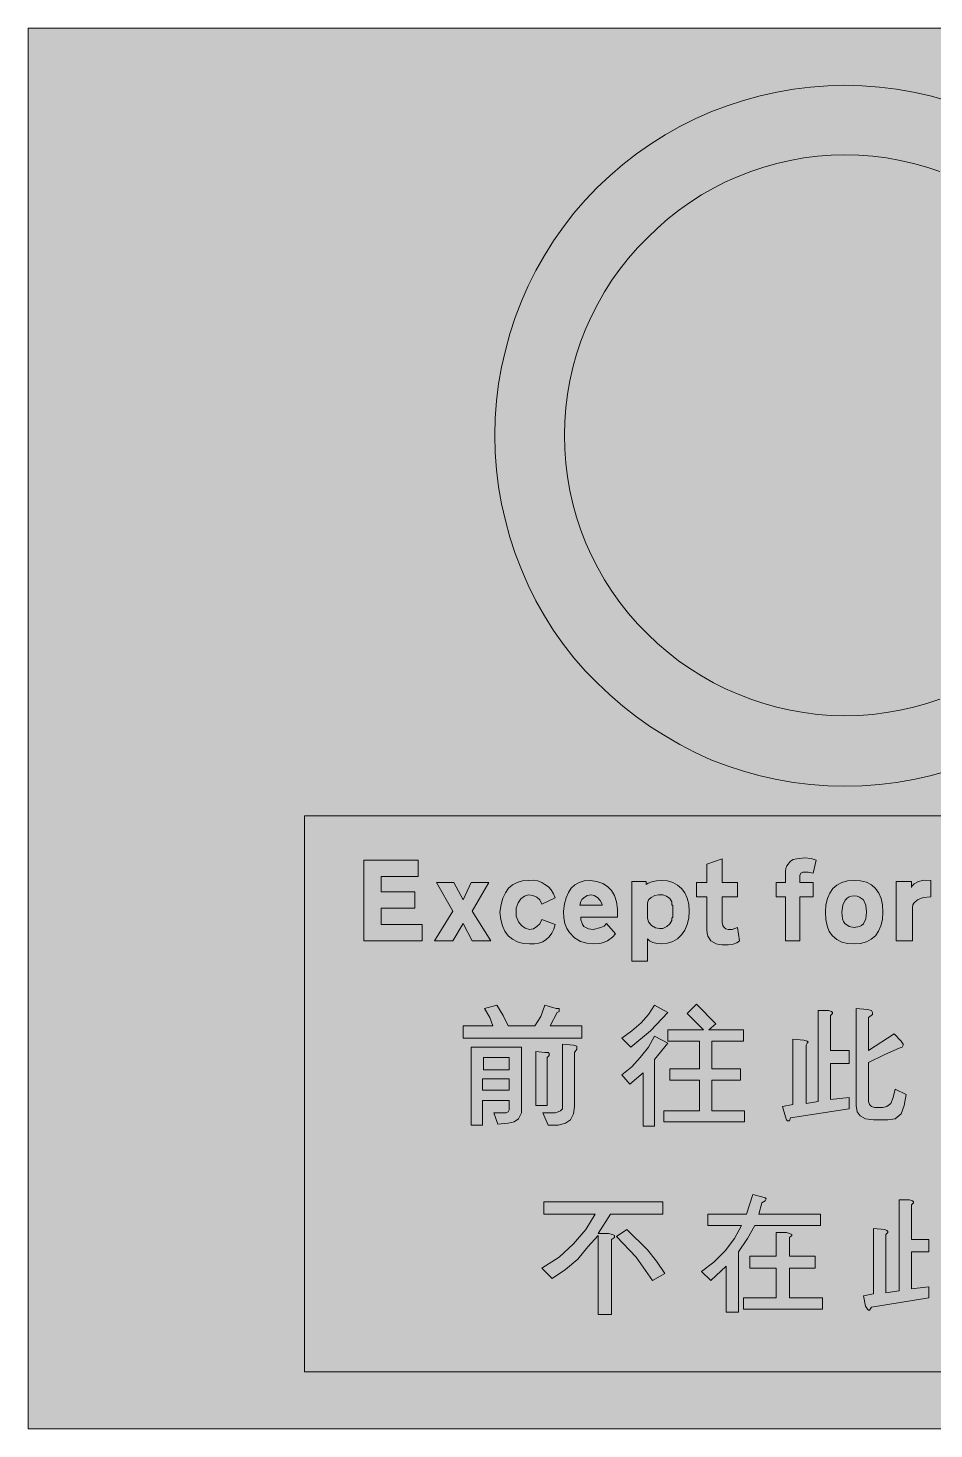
# Model space of a CAD drawing. Header units: metres. Extents: x 141 to 429, y 13 to 259.
# Drawn here: x 141.1 to 300.4, y 12.8 to 259.2 of the extents above; entities that cross this region are included whole.
import ezdxf

# ---------------------------------------------------------------- set-up
doc = ezdxf.new("R2010")
doc.units = ezdxf.units.M
for name, color, linetype, true_color in [('FILL_BLACK_000000', 7, 'Continuous', 0x000000), ('FILL_RED_FF0000', 7, 'Continuous', 0xff0000), ('FILL_WHITE_FFFFFF', 7, 'Continuous', 0xffffff), ('FILL_YELLOW_FFFF00', 7, 'Continuous', 0xffff00)]:
    doc.layers.add(name, color=color, linetype=linetype, true_color=true_color)

msp = doc.modelspace()

# ---------------------------------------------------------------- hatches: boundary and pattern name
at = {"layer": 'FILL_BLACK_000000', "true_color": 0x000000}
h = msp.add_hatch(color=7, dxfattribs=at)
h.dxf.hatch_style = 1
h.paths.add_polyline_path([(203.22, 101.52), (210.42, 101.52), (210.42, 98.64), (200.16, 98.64), (200.16, 112.86), (209.7, 112.86), (209.7, 109.98), (203.22, 109.98), (203.22, 107.28), (209.16, 107.28), (209.16, 104.4), (203.22, 104.4), (203.22, 101.52)])
h = msp.add_hatch(color=7, dxfattribs=at)
h.dxf.hatch_style = 1
h.paths.add_polyline_path([(265.86, 108.9), (265.86, 106.38), (263.16, 106.38), (263.16, 101.88), (263.27, 101.36), (263.52, 100.98), (263.81, 100.73), (264.24, 100.62), (264.96, 100.62), (265.86, 100.98), (266.22, 98.64), (265.74, 98.3), (265.09, 98.08), (264.25, 97.96), (263.16, 97.92), (262.62, 97.98), (262.1, 98.14), (261.18, 98.64), (260.68, 99.49), (260.52, 100.01), (260.46, 100.62), (260.46, 106.38), (258.66, 106.38), (258.66, 108.9), (260.46, 108.9), (260.46, 112.14), (263.16, 113.04), (263.16, 108.9), (265.86, 108.9)])
h = msp.add_hatch(color=7, dxfattribs=at)
h.dxf.hatch_style = 1
h.paths.add_polyline_path([(274.32, 98.64), (274.32, 106.38), (272.7, 106.38), (272.7, 108.9), (274.32, 108.9), (274.32, 110.88), (274.38, 111.39), (274.57, 111.85), (275.22, 112.68), (275.69, 112.92), (276.28, 113.08), (277.74, 113.22), (278.8, 113.11), (279.72, 112.86), (279.18, 110.52), (278.28, 110.7), (277.38, 110.7), (277.02, 110.52), (276.84, 110.16), (276.84, 108.9), (279.18, 108.9), (279.18, 106.38), (276.84, 106.38), (276.84, 98.64), (274.32, 98.64)])
h = msp.add_hatch(color=7, dxfattribs=at)
h.dxf.hatch_style = 1
h.paths.add_polyline_path([(222.12, 108.9), (219.24, 103.86), (222.48, 98.64), (219.24, 98.64), (217.62, 101.7), (215.82, 98.64), (212.58, 98.64), (215.82, 103.86), (212.94, 108.9), (216, 108.9), (217.62, 105.84), (219.06, 108.9), (222.12, 108.9)])
h = msp.add_hatch(color=7, dxfattribs=at)
h.dxf.hatch_style = 1
h.paths.add_polyline_path([(230.02, 109.3), (230.78, 109.17), (231.44, 108.91), (232.02, 108.54), (232.63, 108.16), (233.1, 107.64), (233.53, 106.92), (233.82, 106.2), (231.48, 105.12), (231.11, 105.83), (230.58, 106.33), (229.91, 106.64), (229.14, 106.74), (228.4, 106.5), (227.79, 106.04), (227.32, 105.35), (226.98, 104.4), (226.98, 103.68), (226.98, 103.14), (226.98, 102.96), (227.35, 102.01), (227.88, 101.32), (228.55, 100.86), (229.32, 100.62), (230.02, 100.75), (230.58, 101.16), (231.1, 101.65), (231.48, 102.42), (233.82, 101.52), (233.57, 100.69), (233.22, 99.97), (232.78, 99.36), (232.24, 98.86), (231.63, 98.49), (230.93, 98.23), (230.16, 98.1), (229.32, 98.1), (228.17, 98.19), (227.16, 98.47), (226.29, 98.92), (225.56, 99.54), (224.98, 100.33), (224.54, 101.29), (224.24, 102.41), (224.1, 103.68), (224.29, 105.01), (224.61, 106.15), (225.05, 107.11), (225.61, 107.89), (226.3, 108.49), (227.11, 108.92), (228.06, 109.18), (229.14, 109.26), (230.02, 109.3)])
h = msp.add_hatch(color=7, dxfattribs=at)
h.dxf.hatch_style = 1
h.paths.add_polyline_path([(238.34, 102.33), (238.5, 101.88), (238.61, 101.52), (238.86, 101.16), (239.67, 100.75), (240.48, 100.62), (241.85, 100.96), (242.43, 101.25), (242.82, 101.7), (244.44, 99.9), (243.92, 99.27), (243, 98.64), (242.33, 98.33), (241.67, 98.17), (240.48, 98.1), (239.38, 98.21), (238.27, 98.55), (237.24, 99.16), (236.34, 100.08), (235.87, 100.82), (235.53, 101.7), (235.33, 102.71), (235.26, 103.86), (235.45, 105.13), (235.74, 106.22), (236.14, 107.15), (236.65, 107.91), (237.29, 108.5), (238.04, 108.92), (238.93, 109.18), (239.94, 109.26), (241.14, 109.1), (242.17, 108.75), (243.03, 108.22), (243.72, 107.5), (244.24, 106.6), (244.6, 105.51), (244.78, 104.24), (244.8, 102.78), (238.32, 102.78), (238.34, 102.33)])
h.paths.add_polyline_path([(242.1, 105.12), (241.74, 105.75), (241.24, 106.27), (240.68, 106.61), (240.12, 106.74), (239.42, 106.6), (238.86, 106.2), (238.52, 105.9), (238.3, 105.57), (238.14, 104.94), (242.1, 104.94), (242.1, 105.12)], flags=16)
h = msp.add_hatch(color=7, dxfattribs=at)
h.dxf.hatch_style = 1
h.paths.add_polyline_path([(257.05, 101.52), (256.62, 100.53), (256.05, 99.7), (255.34, 99.02), (254.51, 98.52), (253.58, 98.21), (252.54, 98.1), (251.74, 98.16), (251.01, 98.35), (250.41, 98.63), (250.02, 99), (250.02, 95.04), (247.32, 95.04), (247.32, 109.08), (249.84, 109.08), (249.84, 108.54), (250.16, 108.8), (250.78, 109.03), (251.61, 109.2), (252.54, 109.26), (253.58, 109.17), (254.51, 108.9), (255.34, 108.45), (256.05, 107.84), (256.62, 107.07), (257.05, 106.15), (257.31, 105.07), (257.4, 103.86), (257.31, 102.63), (257.05, 101.52)])
h.paths.add_polyline_path([(253.44, 101.16), (253.96, 101.63), (254.34, 102.24), (254.34, 102.6), (254.52, 102.78), (254.52, 104.94), (254.34, 104.94), (254.34, 105.48), (253.95, 106.08), (253.39, 106.51), (252.77, 106.75), (252.18, 106.74), (252, 106.74), (251.31, 106.62), (250.67, 106.29), (250.2, 105.83), (250.02, 105.3), (250.02, 102.6), (250.24, 101.97), (250.74, 101.34), (251.46, 100.93), (252.18, 100.8), (252.74, 100.84), (253.44, 101.16)], flags=16)
h = msp.add_hatch(color=7, dxfattribs=at)
h.dxf.hatch_style = 1
h.paths.add_polyline_path([(291.09, 101.29), (290.68, 100.33), (290.12, 99.54), (289.4, 98.92), (288.53, 98.47), (287.53, 98.19), (286.38, 98.1), (285.23, 98.17), (284.22, 98.41), (283.34, 98.86), (282.6, 99.54), (282.02, 100.31), (281.63, 101.27), (281.41, 102.4), (281.34, 103.68), (281.42, 104.95), (281.67, 106.07), (282.08, 107.03), (282.65, 107.82), (283.36, 108.44), (284.23, 108.89), (285.23, 109.17), (286.38, 109.26), (287.53, 109.19), (288.54, 108.94), (289.42, 108.5), (290.16, 107.82), (290.74, 107.05), (291.13, 106.09), (291.35, 104.96), (291.42, 103.68), (291.34, 102.41), (291.09, 101.29)])
h.paths.add_polyline_path([(288, 105.84), (287.33, 106.33), (286.89, 106.5), (286.38, 106.56), (285.93, 106.51), (285.51, 106.36), (285.14, 106.12), (284.83, 105.79), (284.38, 104.89), (284.22, 103.68), (284.36, 102.49), (284.52, 102.03), (284.76, 101.7), (285.5, 101.14), (286.38, 100.98), (287.33, 101.15), (287.7, 101.36), (288, 101.65), (288.41, 102.5), (288.54, 103.68), (288.41, 104.89), (288, 105.84)], flags=16)
h = msp.add_hatch(color=7, dxfattribs=at)
h.dxf.hatch_style = 1
h.paths.add_polyline_path([(293.76, 109.08), (296.46, 109.08), (296.46, 108), (296.66, 108.37), (296.95, 108.67), (297.72, 109.08), (298.66, 109.3), (299.88, 109.26), (299.88, 106.38), (298.51, 106.24), (297.54, 105.84), (296.89, 105.28), (296.7, 104.95), (296.64, 104.58), (296.64, 98.64), (293.76, 98.64), (293.76, 109.08)])
h = msp.add_hatch(color=7, dxfattribs=at)
h.dxf.hatch_style = 1
h.paths.add_polyline_path([(222.3, 85.14), (221.4, 86.76), (223.56, 87.3), (224.64, 85.5), (225.54, 83.7), (230.22, 83.7), (231.3, 85.32), (232.02, 87.3), (234, 86.76), (234.54, 86.76), (234.54, 86.22), (234.18, 86.04), (232.92, 83.7), (238.5, 83.7), (238.5, 81.54), (217.62, 81.54), (217.62, 83.7), (222.84, 83.7), (222.3, 85.14)])
h = msp.add_hatch(color=7, dxfattribs=at)
h.dxf.hatch_style = 1
h.paths.add_polyline_path([(250.56, 82.8), (247.14, 79.92), (245.52, 81.54), (247.32, 82.8), (248.94, 84.24), (250.2, 85.68), (251.28, 87.3), (253.62, 86.04), (250.56, 82.8)])
h = msp.add_hatch(color=7, dxfattribs=at)
h.dxf.hatch_style = 1
h.paths.add_polyline_path([(262.08, 84.06), (260.82, 82.98), (266.94, 82.98), (266.94, 81), (261.36, 81), (261.36, 76.14), (266.4, 76.14), (266.4, 74.16), (261.36, 74.16), (261.36, 68.76), (267.12, 68.76), (267.12, 66.78), (252.9, 66.78), (252.9, 68.76), (259.2, 68.76), (259.2, 74.16), (253.98, 74.16), (253.98, 76.14), (259.2, 76.14), (259.2, 81), (253.62, 81), (253.62, 82.98), (259.92, 82.98), (257.04, 85.86), (258.66, 87.48), (262.08, 84.06)])
h = msp.add_hatch(color=7, dxfattribs=at)
h.dxf.hatch_style = 1
h.paths.add_polyline_path([(275.58, 69.84), (275.58, 81.36), (277.56, 81.18), (278.1, 81), (278.28, 80.82), (278.1, 80.64), (277.92, 80.28), (277.92, 70.02), (280.08, 70.38), (280.08, 86.4), (281.88, 86.4), (282.42, 86.22), (282.6, 86.04), (282.6, 85.86), (282.24, 85.5), (282.24, 79.38), (285.48, 79.38), (285.48, 77.04), (282.24, 77.04), (282.24, 70.74), (285.48, 71.1), (285.48, 69.12), (275.22, 67.5), (275.04, 66.96), (274.68, 66.96), (274.5, 67.14), (274.32, 67.68), (273.78, 69.48), (275.58, 69.84)])
h = msp.add_hatch(color=7, dxfattribs=at)
h.dxf.hatch_style = 1
h.paths.add_polyline_path([(288.72, 86.58), (289.44, 86.4), (289.62, 86.04), (289.62, 85.68), (288.9, 85.14), (288.9, 79.38), (293.4, 82.26), (294.66, 81), (295.02, 80.46), (295.02, 80.28), (294.84, 79.92), (294.3, 79.74), (291.78, 78.66), (288.9, 77.22), (288.9, 70.38), (289.08, 69.84), (289.44, 69.48), (289.98, 69.3), (291.42, 69.3), (292.14, 69.48), (292.86, 70.02), (293.22, 71.1), (293.58, 72.54), (295.56, 71.64), (295.2, 69.66), (294.66, 68.22), (293.58, 67.32), (292.32, 67.14), (289.8, 67.14), (288.36, 67.32), (287.46, 67.86), (286.92, 68.58), (286.74, 69.66), (286.74, 86.76), (288.72, 86.58)])
h = msp.add_hatch(color=7, dxfattribs=at)
h.dxf.hatch_style = 1
h.paths.add_polyline_path([(251.28, 77.76), (251.28, 66.06), (249.3, 66.06), (249.3, 75.42), (246.96, 73.44), (245.52, 75.06), (247.32, 76.5), (248.76, 78.12), (250.2, 79.92), (251.28, 81.9), (253.62, 80.64), (251.28, 77.76)])
h = msp.add_hatch(color=7, dxfattribs=at)
h.dxf.hatch_style = 1
h.paths.add_polyline_path([(227.34, 67.32), (226.62, 66.78), (225.54, 66.6), (223.74, 66.42), (223.02, 68.4), (225.18, 68.4), (225.54, 68.58), (225.72, 68.94), (225.72, 70.56), (221.04, 70.56), (221.04, 66.24), (219.06, 66.24), (219.06, 79.92), (227.88, 79.92), (227.88, 68.4), (227.34, 67.32)])
h.paths.add_polyline_path([(221.04, 74.34), (221.04, 72.36), (225.72, 72.36), (225.72, 74.34), (221.04, 74.34)], flags=16)
h.paths.add_polyline_path([(225.72, 78.12), (221.22, 78.12), (221.22, 75.96), (225.72, 75.96), (225.72, 78.12)], flags=16)
h = msp.add_hatch(color=7, dxfattribs=at)
h.dxf.hatch_style = 1
h.paths.add_polyline_path([(232.02, 79.02), (232.56, 79.02), (232.74, 78.84), (232.74, 78.48), (232.38, 78.12), (232.38, 69.66), (230.4, 69.66), (230.4, 79.2), (232.02, 79.02)])
h = msp.add_hatch(color=7, dxfattribs=at)
h.dxf.hatch_style = 1
h.paths.add_polyline_path([(237.06, 80.28), (237.6, 80.1), (237.6, 79.56), (237.24, 79.02), (237.24, 69.48), (237.06, 68.22), (236.52, 67.14), (235.62, 66.6), (234.36, 66.24), (232.56, 66.24), (231.66, 68.4), (233.82, 68.4), (234.36, 68.58), (234.72, 68.76), (235.08, 69.12), (235.08, 80.46), (237.06, 80.28)])
h = msp.add_hatch(color=7, dxfattribs=at)
h.dxf.hatch_style = 1
h.paths.add_polyline_path([(252.72, 52.74), (252.72, 50.58), (243.54, 50.58), (241.38, 47.16), (243.18, 47.16), (243.9, 46.98), (244.26, 46.8), (244.26, 46.44), (243.72, 46.08), (243.72, 32.94), (241.38, 32.94), (241.38, 46.8), (239.58, 44.82), (237.78, 42.66), (235.62, 40.86), (233.28, 39.24), (231.48, 41.04), (234.54, 43.02), (237.06, 45.36), (239.22, 47.88), (240.84, 50.58), (231.84, 50.58), (231.84, 52.74), (252.72, 52.74)])
h = msp.add_hatch(color=7, dxfattribs=at)
h.dxf.hatch_style = 1
h.paths.add_polyline_path([(260.64, 50.58), (267.48, 50.58), (268.56, 54), (270.18, 53.64), (270.72, 53.46), (270.9, 53.28), (270.72, 52.92), (270.18, 52.56), (269.64, 50.58), (280.44, 50.58), (280.44, 48.6), (268.92, 48.6), (267.66, 46.26), (266.04, 43.92), (266.04, 33.3), (263.88, 33.3), (263.88, 41.4), (261.18, 38.88), (259.56, 40.5), (261.72, 42.12), (263.7, 44.1), (265.32, 46.26), (266.58, 48.6), (260.64, 48.6), (260.64, 50.58)])
h = msp.add_hatch(color=7, dxfattribs=at)
h.dxf.hatch_style = 1
h.paths.add_polyline_path([(289.8, 36.54), (289.8, 48.06), (291.78, 47.88), (292.14, 47.7), (292.32, 47.52), (292.32, 47.34), (291.96, 46.98), (291.96, 36.72), (294.3, 37.08), (294.3, 53.1), (296.1, 53.1), (296.64, 52.92), (296.82, 52.74), (296.82, 52.56), (296.46, 52.2), (296.46, 46.08), (299.52, 46.08), (299.52, 43.92), (296.46, 43.92), (296.46, 37.44), (299.52, 37.8), (299.52, 35.82), (289.44, 34.2), (289.08, 33.66), (288.9, 33.66), (288.72, 33.84), (288.36, 34.38), (288, 36.18), (289.8, 36.54)])
h = msp.add_hatch(color=7, dxfattribs=at)
h.dxf.hatch_style = 1
h.paths.add_polyline_path([(248.04, 43.02), (244.62, 46.62), (246.42, 47.88), (250.02, 44.28), (251.64, 42.3), (253.08, 40.14), (250.92, 38.88), (248.04, 43.02)])
h = msp.add_hatch(color=7, dxfattribs=at)
h.dxf.hatch_style = 1
h.paths.add_polyline_path([(268.02, 43.2), (272.7, 43.2), (272.7, 47.34), (274.5, 47.34), (275.04, 47.16), (275.4, 46.98), (275.4, 46.8), (275.04, 46.44), (275.04, 43.2), (279.54, 43.2), (279.54, 41.04), (275.04, 41.04), (275.04, 35.82), (280.8, 35.82), (280.8, 33.84), (266.94, 33.84), (266.94, 35.82), (272.7, 35.82), (272.7, 41.04), (268.02, 41.04), (268.02, 43.2)])
at = {"layer": 'FILL_RED_FF0000', "true_color": 0xff0000}
h = msp.add_hatch(color=7, dxfattribs=at)
h.dxf.hatch_style = 1
h.paths.add_polyline_path([(346.42, 184.52), (346.2, 181.5), (345.83, 178.49), (345.31, 175.5), (344.65, 172.55), (343.84, 169.64), (342.9, 166.78), (341.82, 163.98), (340.55, 161.18), (339.15, 158.45), (337.64, 155.81), (336.01, 153.25), (334.27, 150.78), (332.4, 148.41), (330.42, 146.15), (328.32, 144), (326.17, 141.9), (323.91, 139.92), (321.54, 138.05), (319.07, 136.3), (316.51, 134.68), (313.87, 133.17), (311.14, 131.77), (308.34, 130.5), (305.54, 129.42), (302.68, 128.48), (299.77, 127.67), (296.82, 127.01), (293.83, 126.49), (290.82, 126.12), (287.8, 125.9), (284.76, 125.82), (281.73, 125.9), (278.72, 126.12), (275.73, 126.49), (272.77, 127.01), (269.83, 127.67), (266.91, 128.48), (264.03, 129.42), (261.18, 130.5), (258.44, 131.77), (255.75, 133.17), (253.13, 134.68), (250.58, 136.3), (248.11, 138.05), (245.71, 139.92), (243.41, 141.9), (241.2, 144), (239.1, 146.15), (237.12, 148.41), (235.26, 150.78), (233.53, 153.25), (231.92, 155.81), (230.44, 158.45), (229.09, 161.18), (227.88, 163.98), (226.8, 166.78), (225.86, 169.64), (225.05, 172.55), (224.39, 175.5), (223.87, 178.49), (223.5, 181.5), (223.28, 184.52), (223.2, 187.56), (223.28, 190.59), (223.5, 193.6), (223.87, 196.59), (224.39, 199.55), (225.05, 202.49), (225.86, 205.41), (226.8, 208.29), (227.88, 211.14), (229.09, 213.88), (230.44, 216.57), (231.92, 219.19), (233.53, 221.74), (235.26, 224.21), (237.12, 226.61), (239.1, 228.91), (241.2, 231.12), (243.41, 233.22), (245.71, 235.2), (248.11, 237.06), (250.58, 238.79), (253.13, 240.4), (255.75, 241.88), (258.44, 243.23), (261.18, 244.44), (264.03, 245.52), (266.91, 246.46), (269.83, 247.27), (272.77, 247.93), (275.73, 248.45), (278.72, 248.82), (281.73, 249.04), (284.76, 249.12), (287.8, 249.04), (290.82, 248.82), (293.83, 248.45), (296.82, 247.93), (299.77, 247.27), (302.68, 246.46), (305.54, 245.52), (308.34, 244.44), (311.14, 243.23), (313.87, 241.88), (316.51, 240.4), (319.07, 238.79), (321.54, 237.06), (323.91, 235.2), (326.17, 233.22), (328.32, 231.12), (330.42, 228.91), (332.4, 226.61), (334.27, 224.21), (336.01, 221.74), (337.64, 219.19), (339.15, 216.57), (340.55, 213.88), (341.82, 211.14), (342.9, 208.29), (343.84, 205.41), (344.65, 202.49), (345.31, 199.55), (345.83, 196.59), (346.2, 193.6), (346.42, 190.59), (346.5, 187.56), (346.42, 184.52)])
at = {"layer": 'FILL_WHITE_FFFFFF', "true_color": 0xffffff}
h = msp.add_hatch(color=7, dxfattribs=at)
h.dxf.hatch_style = 1
h.paths.add_polyline_path([(334.02, 185.1), (333.84, 182.66), (333.54, 180.24), (333.12, 177.85), (332.59, 175.49), (331.94, 173.16), (331.19, 170.86), (330.32, 168.61), (329.35, 166.41), (328.27, 164.26), (327.09, 162.16), (325.8, 160.12), (324.42, 158.15), (322.93, 156.24), (321.35, 154.4), (319.68, 152.64), (317.92, 150.97), (316.08, 149.39), (314.17, 147.9), (312.2, 146.52), (310.16, 145.23), (308.06, 144.05), (305.91, 142.97), (303.7, 142), (301.45, 141.13), (299.16, 140.38), (296.83, 139.73), (294.47, 139.2), (292.08, 138.78), (289.66, 138.48), (287.22, 138.3), (284.76, 138.24), (282.33, 138.3), (279.92, 138.48), (277.53, 138.78), (275.16, 139.2), (272.81, 139.73), (270.49, 140.38), (268.21, 141.13), (265.97, 142), (263.78, 142.97), (261.63, 144.05), (259.53, 145.23), (257.5, 146.52), (255.52, 147.9), (253.62, 149.39), (251.78, 150.97), (250.02, 152.64), (248.31, 154.4), (246.71, 156.24), (245.2, 158.15), (243.79, 160.12), (242.49, 162.16), (241.29, 164.26), (240.2, 166.41), (239.22, 168.61), (238.35, 170.86), (237.59, 173.16), (236.94, 175.49), (236.4, 177.85), (235.98, 180.24), (235.68, 182.66), (235.5, 185.1), (235.44, 187.56), (235.5, 189.99), (235.68, 192.4), (235.98, 194.79), (236.4, 197.16), (236.94, 199.51), (237.59, 201.83), (238.35, 204.11), (239.22, 206.35), (240.2, 208.54), (241.29, 210.69), (242.49, 212.79), (243.79, 214.82), (245.2, 216.8), (246.71, 218.7), (248.31, 220.54), (250.02, 222.3), (251.78, 224.01), (253.62, 225.61), (255.52, 227.12), (257.5, 228.53), (259.53, 229.83), (261.63, 231.03), (263.78, 232.12), (265.97, 233.1), (268.21, 233.97), (270.49, 234.73), (272.81, 235.38), (275.16, 235.92), (277.53, 236.34), (279.92, 236.64), (282.33, 236.82), (284.76, 236.88), (287.22, 236.82), (289.66, 236.64), (292.08, 236.34), (294.47, 235.92), (296.83, 235.38), (299.16, 234.73), (301.45, 233.97), (303.7, 233.1), (305.91, 232.12), (308.06, 231.03), (310.16, 229.83), (312.2, 228.53), (314.17, 227.12), (316.08, 225.61), (317.92, 224.01), (319.68, 222.3), (321.35, 220.54), (322.93, 218.7), (324.42, 216.8), (325.8, 214.82), (327.09, 212.79), (328.27, 210.69), (329.35, 208.54), (330.32, 206.35), (331.19, 204.11), (331.94, 201.83), (332.59, 199.51), (333.12, 197.16), (333.54, 194.79), (333.84, 192.4), (334.02, 189.99), (334.08, 187.56), (334.02, 185.1)])
h = msp.add_hatch(color=7, dxfattribs=at)
h.dxf.hatch_style = 1
h.paths.add_polyline_path([(379.98, 120.6), (379.98, 22.86), (189.72, 22.86), (189.72, 120.6), (379.98, 120.6)])
at = {"layer": 'FILL_YELLOW_FFFF00', "true_color": 0xffff00}
h = msp.add_hatch(color=7, dxfattribs=at)
h.dxf.hatch_style = 1
h.paths.add_polyline_path([(428.58, 259.2), (428.58, 12.78), (141.12, 12.78), (141.12, 259.2), (428.58, 259.2)])

# ---------------------------------------------------------------- linework, layer by layer
at = {"layer": 'FILL_BLACK_000000', "lineweight": 0, "true_color": 0x000000}
for points in [[(203.22, 101.52), (210.42, 101.52), (210.42, 98.64), (200.16, 98.64), (200.16, 112.86), (209.7, 112.86), (209.7, 109.98), (203.22, 109.98), (203.22, 107.28), (209.16, 107.28), (209.16, 104.4), (203.22, 104.4)], [(265.86, 108.9), (265.86, 106.38), (263.16, 106.38), (263.16, 101.88), (263.27, 101.36), (263.52, 100.98), (263.81, 100.73), (264.24, 100.62), (264.96, 100.62), (265.86, 100.98), (266.22, 98.64), (265.74, 98.3), (265.09, 98.08), (264.25, 97.96), (263.16, 97.92), (262.62, 97.98), (262.1, 98.14), (261.18, 98.64), (260.68, 99.49), (260.52, 100.01), (260.46, 100.62), (260.46, 106.38), (258.66, 106.38), (258.66, 108.9), (260.46, 108.9), (260.46, 112.14), (263.16, 113.04), (263.16, 108.9)], [(274.32, 98.64), (274.32, 106.38), (272.7, 106.38), (272.7, 108.9), (274.32, 108.9), (274.32, 110.88), (274.38, 111.39), (274.57, 111.85), (275.22, 112.68), (275.69, 112.92), (276.28, 113.08), (277.74, 113.22), (278.8, 113.11), (279.72, 112.86), (279.18, 110.52), (278.28, 110.7), (277.38, 110.7), (277.02, 110.52), (276.84, 110.16), (276.84, 108.9), (279.18, 108.9), (279.18, 106.38), (276.84, 106.38), (276.84, 98.64)], [(222.12, 108.9), (219.24, 103.86), (222.48, 98.64), (219.24, 98.64), (217.62, 101.7), (215.82, 98.64), (212.58, 98.64), (215.82, 103.86), (212.94, 108.9), (216, 108.9), (217.62, 105.84), (219.06, 108.9)], [(230.02, 109.3), (230.78, 109.17), (231.44, 108.91), (232.02, 108.54), (232.63, 108.16), (233.1, 107.64), (233.53, 106.92), (233.82, 106.2), (231.48, 105.12), (231.11, 105.83), (230.58, 106.33), (229.91, 106.64), (229.14, 106.74), (228.4, 106.5), (227.79, 106.04), (227.32, 105.35), (226.98, 104.4), (226.98, 103.68), (226.98, 103.14), (226.98, 102.96), (227.35, 102.01), (227.88, 101.32), (228.55, 100.86), (229.32, 100.62), (230.02, 100.75), (230.58, 101.16), (231.1, 101.65), (231.48, 102.42), (233.82, 101.52), (233.57, 100.69), (233.22, 99.97), (232.78, 99.36), (232.24, 98.86), (231.63, 98.49), (230.93, 98.23), (230.16, 98.1), (229.32, 98.1), (228.17, 98.19), (227.16, 98.47), (226.29, 98.92), (225.56, 99.54), (224.98, 100.33), (224.54, 101.29), (224.24, 102.41), (224.1, 103.68), (224.29, 105.01), (224.61, 106.15), (225.05, 107.11), (225.61, 107.89), (226.3, 108.49), (227.11, 108.92), (228.06, 109.18), (229.14, 109.26)], [(238.34, 102.33), (238.5, 101.88), (238.61, 101.52), (238.86, 101.16), (239.67, 100.75), (240.48, 100.62), (241.85, 100.96), (242.43, 101.25), (242.82, 101.7), (244.44, 99.9), (243.92, 99.27), (243, 98.64), (242.33, 98.33), (241.67, 98.17), (240.48, 98.1), (239.38, 98.21), (238.27, 98.55), (237.24, 99.16), (236.34, 100.08), (235.87, 100.82), (235.53, 101.7), (235.33, 102.71), (235.26, 103.86), (235.45, 105.13), (235.74, 106.22), (236.14, 107.15), (236.65, 107.91), (237.29, 108.5), (238.04, 108.92), (238.93, 109.18), (239.94, 109.26), (241.14, 109.1), (242.17, 108.75), (243.03, 108.22), (243.72, 107.5), (244.24, 106.6), (244.6, 105.51), (244.78, 104.24), (244.8, 102.78), (238.32, 102.78)], [(257.05, 101.52), (256.62, 100.53), (256.05, 99.7), (255.34, 99.02), (254.51, 98.52), (253.58, 98.21), (252.54, 98.1), (251.74, 98.16), (251.01, 98.35), (250.41, 98.63), (250.02, 99), (250.02, 95.04), (247.32, 95.04), (247.32, 109.08), (249.84, 109.08), (249.84, 108.54), (250.16, 108.8), (250.78, 109.03), (251.61, 109.2), (252.54, 109.26), (253.58, 109.17), (254.51, 108.9), (255.34, 108.45), (256.05, 107.84), (256.62, 107.07), (257.05, 106.15), (257.31, 105.07), (257.4, 103.86), (257.31, 102.63)], [(291.09, 101.29), (290.68, 100.33), (290.12, 99.54), (289.4, 98.92), (288.53, 98.47), (287.53, 98.19), (286.38, 98.1), (285.23, 98.17), (284.22, 98.41), (283.34, 98.86), (282.6, 99.54), (282.02, 100.31), (281.63, 101.27), (281.41, 102.4), (281.34, 103.68), (281.42, 104.95), (281.67, 106.07), (282.08, 107.03), (282.65, 107.82), (283.36, 108.44), (284.23, 108.89), (285.23, 109.17), (286.38, 109.26), (287.53, 109.19), (288.54, 108.94), (289.42, 108.5), (290.16, 107.82), (290.74, 107.05), (291.13, 106.09), (291.35, 104.96), (291.42, 103.68), (291.34, 102.41)], [(293.76, 109.08), (296.46, 109.08), (296.46, 108), (296.66, 108.37), (296.95, 108.67), (297.72, 109.08), (298.66, 109.3), (299.88, 109.26), (299.88, 106.38), (298.51, 106.24), (297.54, 105.84), (296.89, 105.28), (296.7, 104.95), (296.64, 104.58), (296.64, 98.64), (293.76, 98.64)], [(242.1, 105.12), (241.74, 105.75), (241.24, 106.27), (240.68, 106.61), (240.12, 106.74), (239.42, 106.6), (238.86, 106.2), (238.52, 105.9), (238.3, 105.57), (238.14, 104.94), (242.1, 104.94)], [(253.44, 101.16), (253.96, 101.63), (254.34, 102.24), (254.34, 102.6), (254.52, 102.78), (254.52, 104.94), (254.34, 104.94), (254.34, 105.48), (253.95, 106.08), (253.39, 106.51), (252.77, 106.75), (252.18, 106.74), (252, 106.74), (251.31, 106.62), (250.67, 106.29), (250.2, 105.83), (250.02, 105.3), (250.02, 102.6), (250.24, 101.97), (250.74, 101.34), (251.46, 100.93), (252.18, 100.8), (252.74, 100.84)], [(288, 105.84), (287.33, 106.33), (286.89, 106.5), (286.38, 106.56), (285.93, 106.51), (285.51, 106.36), (285.14, 106.12), (284.83, 105.79), (284.38, 104.89), (284.22, 103.68), (284.36, 102.49), (284.52, 102.03), (284.76, 101.7), (285.5, 101.14), (286.38, 100.98), (287.33, 101.15), (287.7, 101.36), (288, 101.65), (288.41, 102.5), (288.54, 103.68), (288.41, 104.89)], [(222.3, 85.14), (221.4, 86.76), (223.56, 87.3), (224.64, 85.5), (225.54, 83.7), (230.22, 83.7), (231.3, 85.32), (232.02, 87.3), (234, 86.76), (234.54, 86.76), (234.54, 86.22), (234.18, 86.04), (232.92, 83.7), (238.5, 83.7), (238.5, 81.54), (217.62, 81.54), (217.62, 83.7), (222.84, 83.7)], [(250.56, 82.8), (247.14, 79.92), (245.52, 81.54), (247.32, 82.8), (248.94, 84.24), (250.2, 85.68), (251.28, 87.3), (253.62, 86.04)], [(262.08, 84.06), (260.82, 82.98), (266.94, 82.98), (266.94, 81), (261.36, 81), (261.36, 76.14), (266.4, 76.14), (266.4, 74.16), (261.36, 74.16), (261.36, 68.76), (267.12, 68.76), (267.12, 66.78), (252.9, 66.78), (252.9, 68.76), (259.2, 68.76), (259.2, 74.16), (253.98, 74.16), (253.98, 76.14), (259.2, 76.14), (259.2, 81), (253.62, 81), (253.62, 82.98), (259.92, 82.98), (257.04, 85.86), (258.66, 87.48)], [(275.58, 69.84), (275.58, 81.36), (277.56, 81.18), (278.1, 81), (278.28, 80.82), (278.1, 80.64), (277.92, 80.28), (277.92, 70.02), (280.08, 70.38), (280.08, 86.4), (281.88, 86.4), (282.42, 86.22), (282.6, 86.04), (282.6, 85.86), (282.24, 85.5), (282.24, 79.38), (285.48, 79.38), (285.48, 77.04), (282.24, 77.04), (282.24, 70.74), (285.48, 71.1), (285.48, 69.12), (275.22, 67.5), (275.04, 66.96), (274.68, 66.96), (274.5, 67.14), (274.32, 67.68), (273.78, 69.48)], [(288.72, 86.58), (289.44, 86.4), (289.62, 86.04), (289.62, 85.68), (288.9, 85.14), (288.9, 79.38), (293.4, 82.26), (294.66, 81), (295.02, 80.46), (295.02, 80.28), (294.84, 79.92), (294.3, 79.74), (291.78, 78.66), (288.9, 77.22), (288.9, 70.38), (289.08, 69.84), (289.44, 69.48), (289.98, 69.3), (291.42, 69.3), (292.14, 69.48), (292.86, 70.02), (293.22, 71.1), (293.58, 72.54), (295.56, 71.64), (295.2, 69.66), (294.66, 68.22), (293.58, 67.32), (292.32, 67.14), (289.8, 67.14), (288.36, 67.32), (287.46, 67.86), (286.92, 68.58), (286.74, 69.66), (286.74, 86.76)], [(251.28, 77.76), (251.28, 66.06), (249.3, 66.06), (249.3, 75.42), (246.96, 73.44), (245.52, 75.06), (247.32, 76.5), (248.76, 78.12), (250.2, 79.92), (251.28, 81.9), (253.62, 80.64)], [(227.34, 67.32), (226.62, 66.78), (225.54, 66.6), (223.74, 66.42), (223.02, 68.4), (225.18, 68.4), (225.54, 68.58), (225.72, 68.94), (225.72, 70.56), (221.04, 70.56), (221.04, 66.24), (219.06, 66.24), (219.06, 79.92), (227.88, 79.92), (227.88, 68.4)], [(232.02, 79.02), (232.56, 79.02), (232.74, 78.84), (232.74, 78.48), (232.38, 78.12), (232.38, 69.66), (230.4, 69.66), (230.4, 79.2)], [(237.06, 80.28), (237.6, 80.1), (237.6, 79.56), (237.24, 79.02), (237.24, 69.48), (237.06, 68.22), (236.52, 67.14), (235.62, 66.6), (234.36, 66.24), (232.56, 66.24), (231.66, 68.4), (233.82, 68.4), (234.36, 68.58), (234.72, 68.76), (235.08, 69.12), (235.08, 80.46)], [(225.72, 78.12), (221.22, 78.12), (221.22, 75.96), (225.72, 75.96)], [(221.04, 74.34), (221.04, 72.36), (225.72, 72.36), (225.72, 74.34)], [(252.72, 52.74), (252.72, 50.58), (243.54, 50.58), (241.38, 47.16), (243.18, 47.16), (243.9, 46.98), (244.26, 46.8), (244.26, 46.44), (243.72, 46.08), (243.72, 32.94), (241.38, 32.94), (241.38, 46.8), (239.58, 44.82), (237.78, 42.66), (235.62, 40.86), (233.28, 39.24), (231.48, 41.04), (234.54, 43.02), (237.06, 45.36), (239.22, 47.88), (240.84, 50.58), (231.84, 50.58), (231.84, 52.74)], [(260.64, 50.58), (267.48, 50.58), (268.56, 54), (270.18, 53.64), (270.72, 53.46), (270.9, 53.28), (270.72, 52.92), (270.18, 52.56), (269.64, 50.58), (280.44, 50.58), (280.44, 48.6), (268.92, 48.6), (267.66, 46.26), (266.04, 43.92), (266.04, 33.3), (263.88, 33.3), (263.88, 41.4), (261.18, 38.88), (259.56, 40.5), (261.72, 42.12), (263.7, 44.1), (265.32, 46.26), (266.58, 48.6), (260.64, 48.6)], [(289.8, 36.54), (289.8, 48.06), (291.78, 47.88), (292.14, 47.7), (292.32, 47.52), (292.32, 47.34), (291.96, 46.98), (291.96, 36.72), (294.3, 37.08), (294.3, 53.1), (296.1, 53.1), (296.64, 52.92), (296.82, 52.74), (296.82, 52.56), (296.46, 52.2), (296.46, 46.08), (299.52, 46.08), (299.52, 43.92), (296.46, 43.92), (296.46, 37.44), (299.52, 37.8), (299.52, 35.82), (289.44, 34.2), (289.08, 33.66), (288.9, 33.66), (288.72, 33.84), (288.36, 34.38), (288, 36.18)], [(248.04, 43.02), (244.62, 46.62), (246.42, 47.88), (250.02, 44.28), (251.64, 42.3), (253.08, 40.14), (250.92, 38.88)], [(268.02, 43.2), (272.7, 43.2), (272.7, 47.34), (274.5, 47.34), (275.04, 47.16), (275.4, 46.98), (275.4, 46.8), (275.04, 46.44), (275.04, 43.2), (279.54, 43.2), (279.54, 41.04), (275.04, 41.04), (275.04, 35.82), (280.8, 35.82), (280.8, 33.84), (266.94, 33.84), (266.94, 35.82), (272.7, 35.82), (272.7, 41.04), (268.02, 41.04)]]:
    msp.add_lwpolyline(points, close=True, dxfattribs=at)
at = {"layer": 'FILL_RED_FF0000', "lineweight": 0, "true_color": 0xff0000}
msp.add_lwpolyline([(302.68, 128.48), (299.77, 127.67), (296.82, 127.01), (293.83, 126.49), (290.82, 126.12), (287.8, 125.9), (284.76, 125.82), (281.73, 125.9), (278.72, 126.12), (275.73, 126.49), (272.77, 127.01), (269.83, 127.67), (266.91, 128.48), (264.03, 129.42), (261.18, 130.5), (258.44, 131.77), (255.75, 133.17), (253.13, 134.68), (250.58, 136.3), (248.11, 138.05), (245.71, 139.92), (243.41, 141.9), (241.2, 144), (239.1, 146.15), (237.12, 148.41), (235.26, 150.78), (233.53, 153.25), (231.92, 155.81), (230.44, 158.45), (229.09, 161.18), (227.88, 163.98), (226.8, 166.78), (225.86, 169.64), (225.05, 172.55), (224.39, 175.5), (223.87, 178.49), (223.5, 181.5), (223.28, 184.52), (223.2, 187.56), (223.28, 190.59), (223.5, 193.6), (223.87, 196.59), (224.39, 199.55), (225.05, 202.49), (225.86, 205.41), (226.8, 208.29), (227.88, 211.14), (229.09, 213.88), (230.44, 216.57), (231.92, 219.19), (233.53, 221.74), (235.26, 224.21), (237.12, 226.61), (239.1, 228.91), (241.2, 231.12), (243.41, 233.22), (245.71, 235.2), (248.11, 237.06), (250.58, 238.79), (253.13, 240.4), (255.75, 241.88), (258.44, 243.23), (261.18, 244.44), (264.03, 245.52), (266.91, 246.46), (269.83, 247.27), (272.77, 247.93), (275.73, 248.45), (278.72, 248.82), (281.73, 249.04), (284.76, 249.12), (287.8, 249.04), (290.82, 248.82), (293.83, 248.45), (296.82, 247.93), (299.77, 247.27), (302.68, 246.46)], dxfattribs=at)
at = {"layer": 'FILL_WHITE_FFFFFF', "lineweight": 0, "true_color": 0xff0000}
msp.add_lwpolyline([(301.45, 141.13), (299.16, 140.38), (296.83, 139.73), (294.47, 139.2), (292.08, 138.78), (289.66, 138.48), (287.22, 138.3), (284.76, 138.24), (282.33, 138.3), (279.92, 138.48), (277.53, 138.78), (275.16, 139.2), (272.81, 139.73), (270.49, 140.38), (268.21, 141.13), (265.97, 142), (263.78, 142.97), (261.63, 144.05), (259.53, 145.23), (257.5, 146.52), (255.52, 147.9), (253.62, 149.39), (251.78, 150.97), (250.02, 152.64), (248.31, 154.4), (246.71, 156.24), (245.2, 158.15), (243.79, 160.12), (242.49, 162.16), (241.29, 164.26), (240.2, 166.41), (239.22, 168.61), (238.35, 170.86), (237.59, 173.16), (236.94, 175.49), (236.4, 177.85), (235.98, 180.24), (235.68, 182.66), (235.5, 185.1), (235.44, 187.56), (235.5, 189.99), (235.68, 192.4), (235.98, 194.79), (236.4, 197.16), (236.94, 199.51), (237.59, 201.83), (238.35, 204.11), (239.22, 206.35), (240.2, 208.54), (241.29, 210.69), (242.49, 212.79), (243.79, 214.82), (245.2, 216.8), (246.71, 218.7), (248.31, 220.54), (250.02, 222.3), (251.78, 224.01), (253.62, 225.61), (255.52, 227.12), (257.5, 228.53), (259.53, 229.83), (261.63, 231.03), (263.78, 232.12), (265.97, 233.1), (268.21, 233.97), (270.49, 234.73), (272.81, 235.38), (275.16, 235.92), (277.53, 236.34), (279.92, 236.64), (282.33, 236.82), (284.76, 236.88), (287.22, 236.82), (289.66, 236.64), (292.08, 236.34), (294.47, 235.92), (296.83, 235.38), (299.16, 234.73), (301.45, 233.97)], dxfattribs=at)
at = {"layer": 'FILL_WHITE_FFFFFF', "lineweight": 0, "true_color": 0xffff00}
msp.add_lwpolyline([(379.98, 120.6), (379.98, 22.86), (189.72, 22.86), (189.72, 120.6)], close=True, dxfattribs=at)
at = {"layer": 'FILL_YELLOW_FFFF00', "lineweight": 0, "true_color": 0xffff00}
msp.add_lwpolyline([(428.58, 259.2), (428.58, 12.78), (141.12, 12.78), (141.12, 259.2)], close=True, dxfattribs=at)

doc.saveas('drawing.dxf')
